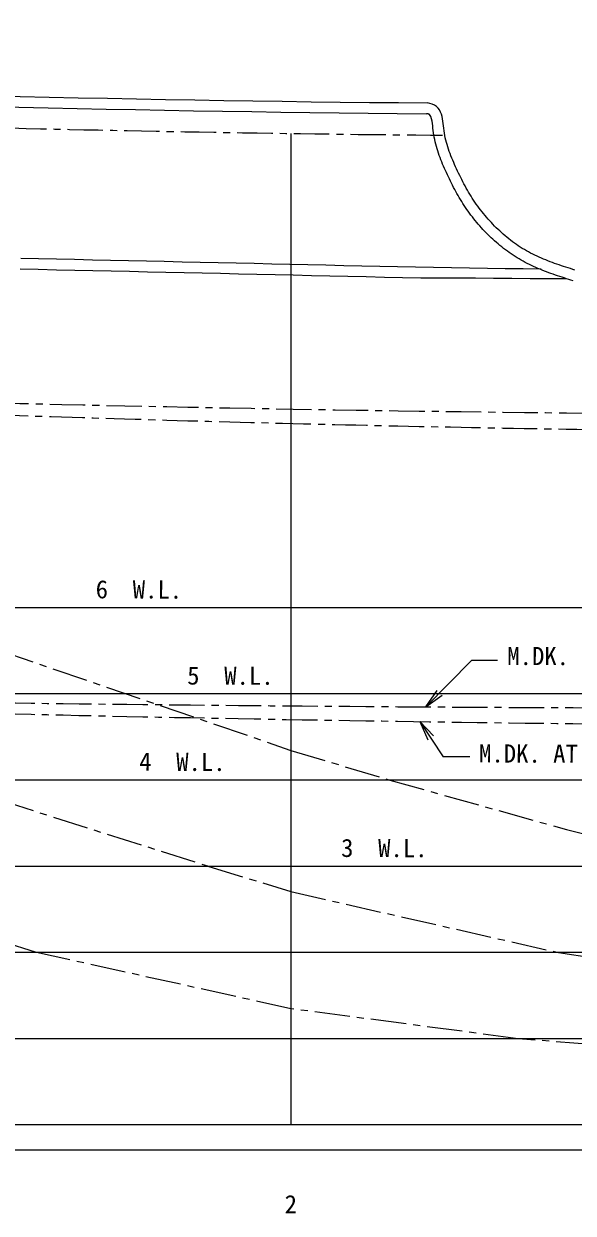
# Model space of a CAD drawing. Units: millimetres, scale not verified. Extents: x -28714 to 28714, y -20310 to 20310.
# Drawn here: x -13876 to -9992, y -2322 to 6089 of the extents above; entities that cross this region are included whole.
import ezdxf
from ezdxf.enums import TextEntityAlignment as Align

# ---------------------------------------------------------------- set-up
doc = ezdxf.new("R2010")
doc.units = ezdxf.units.MM
doc.header["$LTSCALE"] = 50
doc.linetypes.add('CHAIN1', pattern=[8, 5, -1, 1, -1])
for name, color, linetype, lineweight in [('0-0_0', 3, 'Continuous', 18), ('0-1', 4, 'CHAIN1', 18), ('0-2_寸法', 2, 'Continuous', 18)]:
    doc.layers.add(name, color=color, linetype=linetype, lineweight=lineweight)
doc.styles.add('ＭＳ ゴシック', font='')
doc.styles.get('ＭＳ ゴシック').set_extended_font_data('MS Gothic')

msp = doc.modelspace()

# ---------------------------------------------------------------- linework, layer by layer
at = {"layer": '0-0_0'}
for p, q in [((-11987, 5313.79), (-11987, -1697.9)), ((20897.66, 1959.7), (-20046.92, 1959.7)), ((20754.06, 1350.1), (-20034.19, 1350.1)), ((20578.11, 740.5), (-19224.81, 740.5)), ((20301.6, 130.9), (-18982.6, 130.9)), ((19853.72, -478.7), (-19028.33, -478.7)), ((18935.82, -1088.3), (-19019.64, -1088.3)), ((15253.66, -1697.9), (-19212.94, -1697.9)), ((15259.31, -1875.7), (-18143.59, -1875.7))]:
    msp.add_line(p, q, dxfattribs=at)
for points in [[(-10878.75, 5218.79), (-10883.66, 5234.87), (-10888.21, 5251.05), (-10892.38, 5267.34), (-10896.13, 5283.73), (-10899.43, 5300.21), (-10902.25, 5316.78), (-10904.56, 5333.43), (-10906.46, 5350.14), (-10908.23, 5366.86), (-10910.17, 5383.56), (-10912.54, 5400.2), (-10915.55, 5416.74), (-10919.38, 5433.11), (-10924.21, 5449.2), (-10930.29, 5464.87), (-10937.92, 5479.85), (-10947.45, 5493.68), (-10959.2, 5505.66), (-10973.2, 5514.9), (-10988.7, 5521.39), (-11004.83, 5526.09), (-11021.19, 5529.96)], [(-11028.97, 5453.8), (-11029.21, 5453.8), (-11029.44, 5453.8), (-11029.68, 5453.81), (-11029.92, 5453.81), (-11030.15, 5453.83)], [(-11019.83, 5452.57), (-11020.06, 5452.63), (-11020.29, 5452.69), (-11020.51, 5452.75), (-11020.74, 5452.81), (-11020.97, 5452.87), (-11021.21, 5452.92), (-11021.44, 5452.98), (-11021.67, 5453.03), (-11021.9, 5453.08), (-11022.13, 5453.14), (-11022.36, 5453.18), (-11022.6, 5453.23), (-11022.83, 5453.28), (-11023.06, 5453.32), (-11023.3, 5453.36), (-11023.53, 5453.4), (-11023.76, 5453.44), (-11024, 5453.47), (-11024.23, 5453.5), (-11024.47, 5453.53), (-11024.71, 5453.56), (-11024.94, 5453.59), (-11025.18, 5453.61), (-11025.41, 5453.63), (-11025.65, 5453.65), (-11025.89, 5453.67), (-11026.12, 5453.69), (-11026.36, 5453.71), (-11026.6, 5453.72), (-11026.83, 5453.74), (-11027.07, 5453.75), (-11027.31, 5453.76), (-11027.54, 5453.77), (-11027.78, 5453.77), (-11028.02, 5453.78), (-11028.26, 5453.79), (-11028.49, 5453.79), (-11028.73, 5453.8), (-11028.97, 5453.8)], [(-11011.14, 5449.39), (-11011.36, 5449.49), (-11011.58, 5449.59), (-11011.79, 5449.68), (-11012.01, 5449.78), (-11012.23, 5449.87), (-11012.44, 5449.97), (-11012.66, 5450.06), (-11012.88, 5450.15), (-11013.1, 5450.24), (-11013.32, 5450.33), (-11013.54, 5450.42), (-11013.76, 5450.51), (-11013.98, 5450.6), (-11014.2, 5450.69), (-11014.42, 5450.77), (-11014.65, 5450.86), (-11014.87, 5450.94), (-11015.09, 5451.02), (-11015.31, 5451.11), (-11015.53, 5451.19), (-11015.76, 5451.27), (-11015.98, 5451.35), (-11016.2, 5451.43), (-11016.43, 5451.51), (-11016.65, 5451.58), (-11016.88, 5451.66), (-11017.1, 5451.74), (-11017.33, 5451.81), (-11017.55, 5451.88), (-11017.78, 5451.96), (-11018.01, 5452.03), (-11018.23, 5452.1), (-11018.46, 5452.17), (-11018.69, 5452.24), (-11018.91, 5452.31), (-11019.14, 5452.37), (-11019.37, 5452.44), (-11019.6, 5452.5), (-11019.83, 5452.57)], [(-10914.87, 5097.51), (-10921.19, 5112.8), (-10927.33, 5128.17), (-10933.27, 5143.61), (-10938.99, 5159.14), (-10944.47, 5174.75), (-10949.69, 5190.45), (-10954.64, 5206.24), (-10959.28, 5222.12), (-10963.6, 5238.09), (-10967.57, 5254.16), (-10971.18, 5270.3), (-10974.39, 5286.53), (-10977.2, 5302.84), (-10979.57, 5319.22), (-10981.53, 5335.64), (-10983.29, 5352.1), (-10985.1, 5368.54), (-10987.28, 5384.94), (-10990.16, 5401.24), (-10994.06, 5417.31), (-10999.49, 5432.93), (-11007.92, 5447.06), (-11008.04, 5447.27), (-11008.18, 5447.46), (-11008.34, 5447.64), (-11008.51, 5447.8), (-11008.69, 5447.95), (-11008.88, 5448.1), (-11009.07, 5448.24), (-11009.27, 5448.37), (-11009.47, 5448.5), (-11009.67, 5448.63), (-11009.87, 5448.75), (-11010.08, 5448.86), (-11010.29, 5448.98), (-11010.5, 5449.08), (-11010.71, 5449.19), (-11010.93, 5449.29), (-11011.14, 5449.39)], [(-10547.37, 4659.42), (-10559.11, 4671.46), (-10570.68, 4683.65), (-10582.1, 4695.99), (-10593.35, 4708.48), (-10604.43, 4721.13), (-10615.34, 4733.91), (-10626.08, 4746.85), (-10636.64, 4759.93), (-10647.01, 4773.16), (-10657.2, 4786.53), (-10667.2, 4800.05), (-10677, 4813.71), (-10686.6, 4827.51), (-10696, 4841.45), (-10705.19, 4855.53), (-10714.17, 4869.74), (-10722.96, 4884.07), (-10731.56, 4898.51), (-10739.98, 4913.07), (-10748.23, 4927.72), (-10756.31, 4942.46), (-10764.23, 4957.28), (-10772.02, 4972.19), (-10779.66, 4987.16), (-10787.18, 5002.2), (-10794.58, 5017.29), (-10801.87, 5032.44), (-10809.06, 5047.64), (-10816.17, 5062.87), (-10823.18, 5078.15), (-10830.08, 5093.48), (-10836.86, 5108.87), (-10843.48, 5124.32), (-10849.93, 5139.85), (-10856.18, 5155.46), (-10862.21, 5171.15), (-10868, 5186.93), (-10873.53, 5202.81), (-10878.75, 5218.79)], [(-10559.59, 4565.14), (-10571.65, 4576.47), (-10583.57, 4587.95), (-10595.34, 4599.58), (-10606.97, 4611.35), (-10618.45, 4623.26), (-10629.8, 4635.3), (-10640.99, 4647.49), (-10652.03, 4659.81), (-10662.92, 4672.27), (-10673.65, 4684.86), (-10684.23, 4697.59), (-10694.64, 4710.45), (-10704.88, 4723.44), (-10714.96, 4736.57), (-10724.86, 4749.82), (-10734.59, 4763.21), (-10744.14, 4776.72), (-10753.5, 4790.36), (-10762.67, 4804.13), (-10771.66, 4818.03), (-10780.46, 4832.04), (-10789.09, 4846.16), (-10797.54, 4860.38), (-10805.82, 4874.7), (-10813.95, 4889.12), (-10821.93, 4903.61), (-10829.76, 4918.19), (-10837.45, 4932.84), (-10845.01, 4947.56), (-10852.46, 4962.33), (-10859.79, 4977.17), (-10867.01, 4992.05), (-10874.14, 5006.98), (-10881.18, 5021.96), (-10888.14, 5036.97), (-10895, 5052.03), (-10901.76, 5067.13), (-10908.39, 5082.29), (-10914.87, 5097.51)], [(-9979.71, 4347.72), (-9995.74, 4352.8), (-10011.76, 4357.9), (-10027.77, 4363.02), (-10043.76, 4368.2), (-10059.74, 4373.45), (-10075.68, 4378.77), (-10091.6, 4384.19), (-10107.47, 4389.73), (-10123.31, 4395.38), (-10139.09, 4401.16), (-10154.82, 4407.09), (-10170.5, 4413.16), (-10186.11, 4419.39), (-10201.66, 4425.8), (-10217.13, 4432.38), (-10232.51, 4439.16), (-10247.81, 4446.14), (-10263, 4453.33), (-10278.1, 4460.74), (-10293.07, 4468.37), (-10307.93, 4476.25), (-10322.64, 4484.37), (-10337.22, 4492.75), (-10351.64, 4501.4), (-10365.89, 4510.32), (-10379.97, 4519.5), (-10393.87, 4528.95), (-10407.6, 4538.66), (-10421.16, 4548.6), (-10434.54, 4558.78), (-10447.74, 4569.18), (-10460.78, 4579.8), (-10473.65, 4590.62), (-10486.34, 4601.64), (-10498.87, 4612.85), (-10511.24, 4624.24), (-10523.44, 4635.8), (-10535.49, 4647.53), (-10547.37, 4659.42)], [(-9992.04, 4271.7), (-10007.82, 4276.69), (-10023.59, 4281.69), (-10039.36, 4286.72), (-10055.11, 4291.78), (-10070.85, 4296.89), (-10086.56, 4302.07), (-10102.25, 4307.32), (-10117.91, 4312.67), (-10133.53, 4318.12), (-10149.11, 4323.68), (-10164.65, 4329.37), (-10180.14, 4335.19), (-10195.58, 4341.14), (-10210.96, 4347.25), (-10226.28, 4353.5), (-10241.52, 4359.93), (-10256.7, 4366.52), (-10271.8, 4373.3), (-10286.81, 4380.26), (-10301.72, 4387.42), (-10316.54, 4394.78), (-10331.25, 4402.35), (-10345.85, 4410.13), (-10360.33, 4418.14), (-10374.68, 4426.39), (-10388.88, 4434.87), (-10402.95, 4443.59), (-10416.86, 4452.55), (-10430.61, 4461.75), (-10444.21, 4471.17), (-10457.65, 4480.82), (-10470.93, 4490.69), (-10484.06, 4500.76), (-10497.03, 4511.03), (-10509.85, 4521.5), (-10522.51, 4532.14), (-10535.02, 4542.97), (-10547.38, 4553.97), (-10559.59, 4565.14)], [(-10218.1, 4353.8), (-10345, 4355.68), (-10471.9, 4357.57), (-10598.8, 4359.49), (-10725.7, 4361.48), (-10852.59, 4363.53), (-10979.49, 4365.69), (-11106.38, 4367.98), (-11233.27, 4370.4), (-11360.16, 4373), (-11487.04, 4375.78), (-11613.93, 4378.69), (-11740.8, 4381.69), (-11867.68, 4384.72), (-11994.56, 4387.73), (-12121.44, 4390.68), (-12248.32, 4393.56), (-12375.2, 4396.38), (-12502.09, 4399.16), (-12628.97, 4401.91), (-12755.86, 4404.64), (-12882.74, 4407.37), (-13009.62, 4410.1), (-13136.51, 4412.86), (-13263.39, 4415.66), (-13390.27, 4418.5), (-13517.15, 4421.41), (-13644.03, 4424.39), (-13770.91, 4427.43), (-13897.79, 4430.55)], [(-10039.32, 4286.71), (-10168.1, 4286.59), (-10296.87, 4286.95), (-10425.65, 4287.77), (-10554.42, 4288.9), (-10683.19, 4289.87), (-10811.97, 4289.82), (-10940.75, 4290.01), (-11069.52, 4291.37), (-11198.28, 4293.52), (-11327.04, 4296.09), (-11455.78, 4298.87), (-11584.53, 4301.79), (-11713.27, 4304.81), (-11842.02, 4307.88), (-11970.76, 4310.93), (-12099.5, 4313.94), (-12228.25, 4316.89), (-12356.99, 4319.76), (-12485.74, 4322.59), (-12614.49, 4325.38), (-12743.24, 4328.15), (-12871.99, 4330.92), (-13000.74, 4333.69), (-13129.49, 4336.49), (-13258.23, 4339.33), (-13386.98, 4342.23), (-13515.72, 4345.17), (-13644.47, 4348.19), (-13773.21, 4351.27), (-13901.95, 4354.43)]]:
    msp.add_lwpolyline(points, dxfattribs=at)
for radius, end in [(193423.12, 269.51518), (193499.32, 269.51272)]:
    msp.add_arc((-9384.54, 198946.15), radius, 265.61402, end, dxfattribs=at)
at = {"layer": '0-1'}
for points in [[(-3750.4, -1464.68), (-7868.7, -1282.77), (-10380.55, -1088.3), (-11987, -875.86), (-13786.2, -478.7), (-14047.9, -396.36), (-15416.72, 130.9), (-16105.3, 454.92), (-16602.72, 740.5), (-17519.06, 1350.1), (-18162.7, 1827.96), (-18336.19, 1959.7), (-20220.1, 3305.59), (-22537.96, 4814.64), (-22690.78, 4906.91), (-23735.92, 5851.78)], [(-23027.25, 5798.36), (-22052.05, 4844.18), (-20220.1, 3693.36), (-18162.7, 2516.45), (-16105.3, 1462.63), (-15809.79, 1350.1), (-14383.37, 740.5), (-14047.9, 600.45), (-12568.35, 130.9), (-11987, -47.81), (-10095.48, -478.7), (-7868.7, -816.49), (-4718.82, -1088.3), (-3750.4, -1167.76)], [(-20964.08, 5658.22), (-20220.1, 4687.11), (-17031.59, 3026.01), (-15663.64, 2351.28), (-14047.9, 1657.5), (-11987, 951.11), (-11287.65, 740.5), (-10039.07, 391.3), (-8904.25, 104.33), (-5319.72, -505.27), (-3750.4, -663.15)]]:
    msp.add_lwpolyline(points, dxfattribs=at)
for centre, radius, start, end in [((-9288.73, 192799.26), 187504.89, 265.51491, 269.50775), ((-6927.14, 294698.33), 291376.94, 267.25394, 270.99561), ((-6200.84, 235496.72), 232305.41, 266.37543, 271.06996), ((-7830.23, 492138.32), 490889.99, 269.27427, 270.95691), ((-6026.17, 343102.14), 341984.74, 268.65578, 271.07132)]:
    msp.add_arc(centre, radius, start, end, dxfattribs=at)
at = {"layer": '0-2_寸法'}
for p, q in [((-11032.89, 1258.78), (-10711.94, 1587.79)), ((-10527.02, 1587.79), (-10711.94, 1587.79)), ((-11032.89, 1258.78), (-10954.02, 1374.44)), ((-11032.89, 1258.78), (-10919.22, 1340.49)), ((-11076.65, 1154.69), (-10979.98, 1053.43)), ((-11076.65, 1154.69), (-11020.44, 1026.47)), ((-11076.65, 1154.69), (-10910.12, 904.73)), ((-10722.63, 904.73), (-10910.12, 904.73))]:
    msp.add_line(p, q, dxfattribs=at)

# ---------------------------------------------------------------- texts
at = {"layer": '0-2_寸法', "style": 'ＭＳ ゴシック'}
for s, p in [('6  W.L.', (-13367.99, 1987.63)), ('M.DK. AT CENTER LINE', (-10458.16, 1516.43)), ('5  W.L.', (-12721.27, 1378.03)), ('4  W.L.', (-13060.71, 768.43)), ('M.DK. AT SIDE LINE', (-10657.87, 827.05)), ('3  W.L.', (-11633.3, 158.83))]:
    msp.add_text(s, height=128.3, rotation=359.796, dxfattribs=at).set_placement(p, align=Align.BOTTOM_LEFT)
msp.add_text('2', height=128.3, dxfattribs=at).set_placement((-12031.78, -2360.67), align=Align.BOTTOM_LEFT)

doc.saveas('drawing.dxf')
